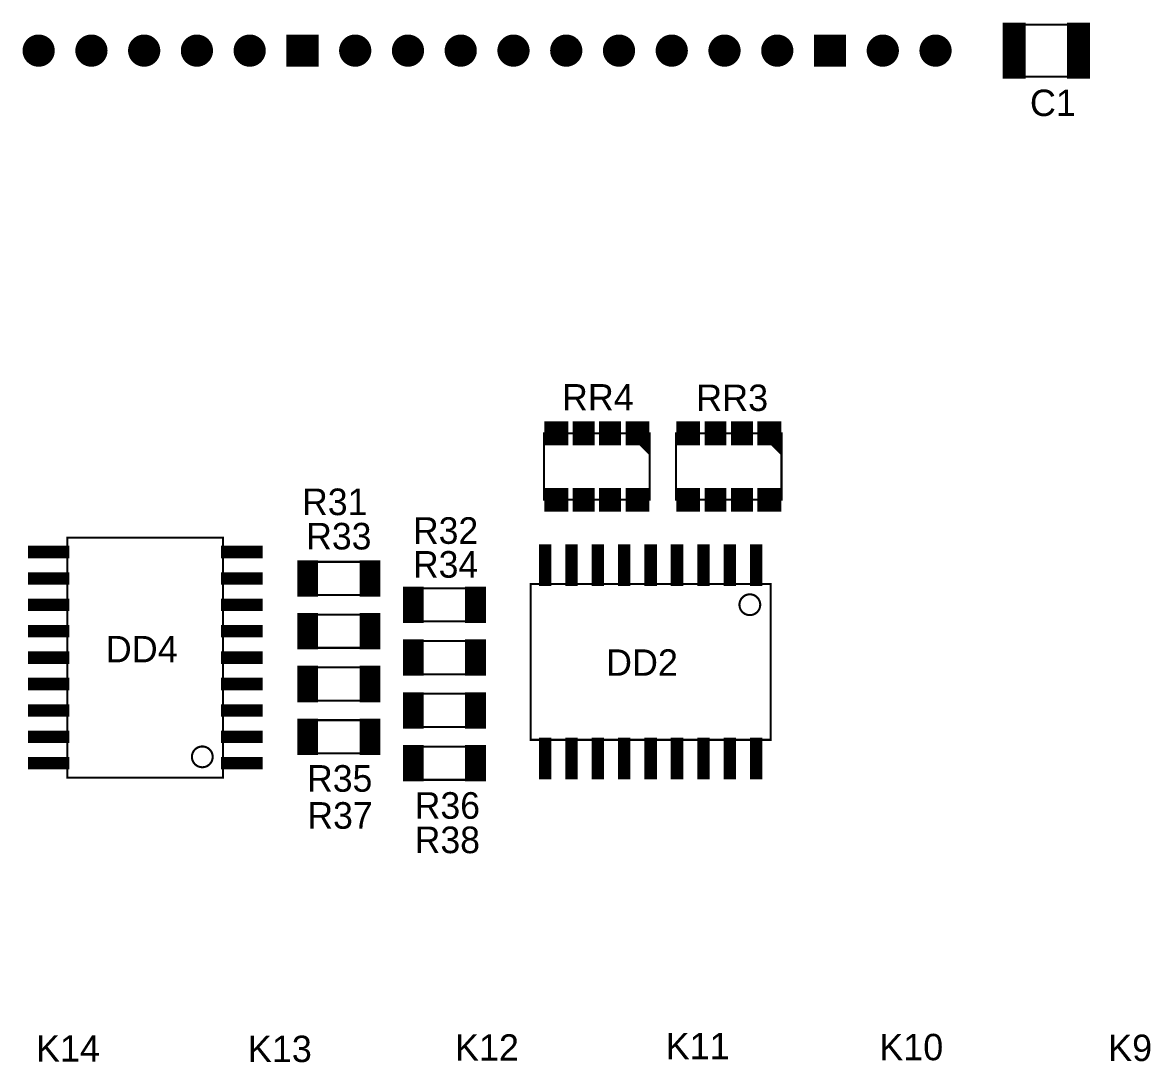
# Model space of a CAD drawing. Extents: x 25 to 880, y 8 to 306.
# Drawn here: x 119.9 to 187.8, y 177.1 to 239.7 of the extents above; entities that cross this region are included whole.
import ezdxf
from ezdxf.enums import TextEntityAlignment as Align

# ---------------------------------------------------------------- set-up
doc = ezdxf.new("R2010")
doc.units = 0
doc.header["$MEASUREMENT"] = 0
doc.layers.add('TOP', color=7, linetype='Continuous')

msp = doc.modelspace()

# ---------------------------------------------------------------- linework, layer by layer
at = {"layer": 'TOP', "const_width": 0.125}
for points in [[(178.978, 239.615), (180.228, 239.615), (180.228, 236.365), (178.978, 236.365)], [(179.541, 236.428), (179.541, 239.553), (183.541, 239.553), (183.541, 236.428)], [(182.853, 239.615), (184.103, 239.615), (184.103, 236.365), (182.853, 236.365)], [(135.867, 238.897), (137.68, 238.897), (137.68, 237.084), (135.867, 237.084)], [(167.617, 238.897), (169.43, 238.897), (169.43, 237.084), (167.617, 237.084)], [(151.391, 215.628), (152.703, 215.628), (152.703, 214.315), (151.391, 214.315)], [(153.103, 215.628), (154.291, 215.628), (154.291, 214.315), (153.103, 214.315)], [(154.691, 215.628), (155.878, 215.628), (155.878, 214.315), (154.691, 214.315)], [(156.278, 215.628), (157.591, 215.628), (157.591, 214.315), (156.278, 214.315)], [(159.328, 215.628), (160.641, 215.628), (160.641, 214.315), (159.328, 214.315)], [(161.041, 215.628), (162.228, 215.628), (162.228, 214.315), (161.041, 214.315)], [(162.628, 215.628), (163.816, 215.628), (163.816, 214.315), (162.628, 214.315)], [(164.216, 215.628), (165.528, 215.628), (165.528, 214.315), (164.216, 214.315)], [(151.316, 214.972), (157.666, 214.972), (157.666, 210.972), (151.316, 210.972)], [(159.253, 214.972), (165.603, 214.972), (165.603, 210.972), (159.253, 210.972)], [(151.391, 211.628), (152.703, 211.628), (152.703, 210.315), (151.391, 210.315)], [(153.103, 211.628), (154.291, 211.628), (154.291, 210.315), (153.103, 210.315)], [(154.691, 211.628), (155.878, 211.628), (155.878, 210.315), (154.691, 210.315)], [(156.278, 211.628), (157.591, 211.628), (157.591, 210.315), (156.278, 210.315)], [(159.328, 211.628), (160.641, 211.628), (160.641, 210.315), (159.328, 210.315)], [(161.041, 211.628), (162.228, 211.628), (162.228, 210.315), (161.041, 210.315)], [(162.628, 211.628), (163.816, 211.628), (163.816, 210.315), (162.628, 210.315)], [(164.216, 211.628), (165.528, 211.628), (165.528, 210.315), (164.216, 210.315)], [(131.997, 208.697), (131.997, 194.259), (122.622, 194.259), (122.622, 208.697)], [(120.31, 208.14), (122.685, 208.14), (122.685, 207.515), (120.31, 207.515)], [(131.935, 208.14), (134.31, 208.14), (134.31, 207.515), (131.935, 207.515)], [(151.066, 208.222), (151.691, 208.222), (151.691, 205.847), (151.066, 205.847)], [(152.653, 208.222), (153.278, 208.222), (153.278, 205.847), (152.653, 205.847)], [(154.241, 208.222), (154.866, 208.222), (154.866, 205.847), (154.241, 205.847)], [(155.828, 208.222), (156.453, 208.222), (156.453, 205.847), (155.828, 205.847)], [(157.416, 208.222), (158.041, 208.222), (158.041, 205.847), (157.416, 205.847)], [(159.003, 208.222), (159.628, 208.222), (159.628, 205.847), (159.003, 205.847)], [(160.591, 208.222), (161.216, 208.222), (161.216, 205.847), (160.591, 205.847)], [(162.178, 208.222), (162.803, 208.222), (162.803, 205.847), (162.178, 205.847)], [(163.766, 208.222), (164.391, 208.222), (164.391, 205.847), (163.766, 205.847)], [(136.528, 207.272), (137.653, 207.272), (137.653, 205.209), (136.528, 205.209)], [(137.028, 205.24), (137.028, 207.24), (140.903, 207.24), (140.903, 205.24)], [(140.278, 207.272), (141.403, 207.272), (141.403, 205.209), (140.278, 205.209)], [(120.31, 206.553), (122.685, 206.553), (122.685, 205.928), (120.31, 205.928)], [(131.935, 206.553), (134.31, 206.553), (134.31, 205.928), (131.935, 205.928)], [(142.878, 205.684), (144.003, 205.684), (144.003, 203.622), (142.878, 203.622)], [(143.378, 203.653), (143.378, 205.653), (147.253, 205.653), (147.253, 203.653)], [(146.628, 205.684), (147.753, 205.684), (147.753, 203.622), (146.628, 203.622)], [(150.51, 205.909), (164.947, 205.909), (164.947, 196.534), (150.51, 196.534)], [(120.31, 204.965), (122.685, 204.965), (122.685, 204.34), (120.31, 204.34)], [(131.935, 204.965), (134.31, 204.965), (134.31, 204.34), (131.935, 204.34)], [(136.528, 204.097), (137.653, 204.097), (137.653, 202.034), (136.528, 202.034)], [(137.028, 202.065), (137.028, 204.065), (140.903, 204.065), (140.903, 202.065)], [(140.278, 204.097), (141.403, 204.097), (141.403, 202.034), (140.278, 202.034)], [(120.31, 203.378), (122.685, 203.378), (122.685, 202.753), (120.31, 202.753)], [(131.935, 203.378), (134.31, 203.378), (134.31, 202.753), (131.935, 202.753)], [(142.878, 202.509), (144.003, 202.509), (144.003, 200.447), (142.878, 200.447)], [(143.378, 200.478), (143.378, 202.478), (147.253, 202.478), (147.253, 200.478)], [(146.628, 202.509), (147.753, 202.509), (147.753, 200.447), (146.628, 200.447)], [(120.31, 201.79), (122.685, 201.79), (122.685, 201.165), (120.31, 201.165)], [(131.935, 201.79), (134.31, 201.79), (134.31, 201.165), (131.935, 201.165)], [(136.528, 200.922), (137.653, 200.922), (137.653, 198.859), (136.528, 198.859)], [(137.028, 198.89), (137.028, 200.89), (140.903, 200.89), (140.903, 198.89)], [(140.278, 200.922), (141.403, 200.922), (141.403, 198.859), (140.278, 198.859)], [(120.31, 200.203), (122.685, 200.203), (122.685, 199.578), (120.31, 199.578)], [(131.935, 200.203), (134.31, 200.203), (134.31, 199.578), (131.935, 199.578)], [(142.878, 199.334), (144.003, 199.334), (144.003, 197.272), (142.878, 197.272)], [(143.378, 197.303), (143.378, 199.303), (147.253, 199.303), (147.253, 197.303)], [(146.628, 199.334), (147.753, 199.334), (147.753, 197.272), (146.628, 197.272)], [(120.31, 198.615), (122.685, 198.615), (122.685, 197.99), (120.31, 197.99)], [(131.935, 198.615), (134.31, 198.615), (134.31, 197.99), (131.935, 197.99)], [(136.528, 197.747), (137.653, 197.747), (137.653, 195.684), (136.528, 195.684)], [(137.028, 195.715), (137.028, 197.715), (140.903, 197.715), (140.903, 195.715)], [(140.278, 197.747), (141.403, 197.747), (141.403, 195.684), (140.278, 195.684)], [(120.31, 197.028), (122.685, 197.028), (122.685, 196.403), (120.31, 196.403)], [(131.935, 197.028), (134.31, 197.028), (134.31, 196.403), (131.935, 196.403)], [(142.878, 196.159), (144.003, 196.159), (144.003, 194.097), (142.878, 194.097)], [(143.378, 194.128), (143.378, 196.128), (147.253, 196.128), (147.253, 194.128)], [(146.628, 196.159), (147.753, 196.159), (147.753, 194.097), (146.628, 194.097)], [(151.066, 196.597), (151.691, 196.597), (151.691, 194.222), (151.066, 194.222)], [(152.653, 196.597), (153.278, 196.597), (153.278, 194.222), (152.653, 194.222)], [(154.241, 196.597), (154.866, 196.597), (154.866, 194.222), (154.241, 194.222)], [(155.828, 196.597), (156.453, 196.597), (156.453, 194.222), (155.828, 194.222)], [(157.416, 196.597), (158.041, 196.597), (158.041, 194.222), (157.416, 194.222)], [(159.003, 196.597), (159.628, 196.597), (159.628, 194.222), (159.003, 194.222)], [(160.591, 196.597), (161.216, 196.597), (161.216, 194.222), (160.591, 194.222)], [(162.178, 196.597), (162.803, 196.597), (162.803, 194.222), (162.178, 194.222)], [(163.766, 196.597), (164.391, 196.597), (164.391, 194.222), (163.766, 194.222)], [(120.31, 195.44), (122.685, 195.44), (122.685, 194.815), (120.31, 194.815)], [(131.935, 195.44), (134.31, 195.44), (134.31, 194.815), (131.935, 194.815)]]:
    msp.add_lwpolyline(points, close=True, dxfattribs=at)
for points in [[(179.053, 239.615), (179.053, 236.365)], [(179.178, 239.615), (179.178, 236.365)], [(179.303, 239.615), (179.303, 236.365)], [(179.428, 239.615), (179.428, 236.365)], [(179.553, 239.615), (179.553, 236.365)], [(179.678, 239.615), (179.678, 236.365)], [(179.803, 239.615), (179.803, 236.365)], [(179.928, 239.615), (179.928, 236.365)], [(180.053, 239.615), (180.053, 236.365)], [(180.178, 239.615), (180.178, 236.365)], [(182.928, 239.615), (182.928, 236.365)], [(183.053, 239.615), (183.053, 236.365)], [(183.178, 239.615), (183.178, 236.365)], [(183.303, 239.615), (183.303, 236.365)], [(183.428, 239.615), (183.428, 236.365)], [(183.553, 239.615), (183.553, 236.365)], [(183.678, 239.615), (183.678, 236.365)], [(183.803, 239.615), (183.803, 236.365)], [(183.928, 239.615), (183.928, 236.365)], [(184.053, 239.615), (184.053, 236.365)], [(120.678, 238.869), (120.678, 237.112)], [(120.803, 238.892), (120.803, 237.089)], [(120.928, 238.895), (120.928, 237.085)], [(121.053, 238.883), (121.053, 237.098)], [(123.928, 238.884), (123.928, 237.097)], [(124.053, 238.895), (124.053, 237.085)], [(124.178, 238.89), (124.178, 237.09)], [(124.303, 238.867), (124.303, 237.114)], [(127.053, 238.875), (127.053, 237.105)], [(127.178, 238.893), (127.178, 237.088)], [(127.303, 238.894), (127.303, 237.087)], [(127.428, 238.878), (127.428, 237.103)], [(130.178, 238.863), (130.178, 237.118)], [(130.303, 238.888), (130.303, 237.093)], [(130.428, 238.895), (130.428, 237.085)], [(130.553, 238.887), (130.553, 237.094)], [(133.428, 238.88), (133.428, 237.1)], [(133.553, 238.895), (133.553, 237.085)], [(133.678, 238.893), (133.678, 237.088)], [(133.803, 238.873), (133.803, 237.108)], [(135.928, 238.897), (135.928, 237.084)], [(136.053, 238.897), (136.053, 237.084)], [(136.178, 238.897), (136.178, 237.084)], [(136.303, 238.897), (136.303, 237.084)], [(136.428, 238.897), (136.428, 237.084)], [(136.553, 238.897), (136.553, 237.084)], [(136.678, 238.897), (136.678, 237.084)], [(136.803, 238.897), (136.803, 237.084)], [(136.928, 238.897), (136.928, 237.084)], [(137.053, 238.897), (137.053, 237.084)], [(137.178, 238.897), (137.178, 237.084)], [(137.303, 238.897), (137.303, 237.084)], [(137.428, 238.897), (137.428, 237.084)], [(137.553, 238.897), (137.553, 237.084)], [(137.678, 238.897), (137.678, 237.084)], [(139.803, 238.884), (139.803, 237.097)], [(139.928, 238.895), (139.928, 237.085)], [(140.053, 238.89), (140.053, 237.09)], [(140.178, 238.867), (140.178, 237.114)], [(142.928, 238.875), (142.928, 237.105)], [(143.053, 238.893), (143.053, 237.088)], [(143.178, 238.894), (143.178, 237.087)], [(143.303, 238.878), (143.303, 237.103)], [(146.053, 238.863), (146.053, 237.118)], [(146.178, 238.888), (146.178, 237.093)], [(146.303, 238.895), (146.303, 237.085)], [(146.428, 238.887), (146.428, 237.094)], [(149.303, 238.88), (149.303, 237.1)], [(149.428, 238.895), (149.428, 237.085)], [(149.553, 238.893), (149.553, 237.088)], [(149.678, 238.873), (149.678, 237.108)], [(152.428, 238.869), (152.428, 237.112)], [(152.553, 238.892), (152.553, 237.089)], [(152.678, 238.895), (152.678, 237.085)], [(152.803, 238.883), (152.803, 237.098)], [(155.678, 238.884), (155.678, 237.097)], [(155.803, 238.895), (155.803, 237.085)], [(155.928, 238.89), (155.928, 237.09)], [(156.053, 238.867), (156.053, 237.114)], [(158.803, 238.875), (158.803, 237.105)], [(158.928, 238.893), (158.928, 237.088)], [(159.053, 238.894), (159.053, 237.087)], [(159.178, 238.878), (159.178, 237.103)], [(161.928, 238.863), (161.928, 237.118)], [(162.053, 238.888), (162.053, 237.093)], [(162.178, 238.895), (162.178, 237.085)], [(162.303, 238.887), (162.303, 237.094)], [(165.178, 238.88), (165.178, 237.1)], [(165.303, 238.895), (165.303, 237.085)], [(165.428, 238.893), (165.428, 237.088)], [(165.553, 238.873), (165.553, 237.108)], [(167.678, 238.897), (167.678, 237.084)], [(167.803, 238.897), (167.803, 237.084)], [(167.928, 238.897), (167.928, 237.084)], [(168.053, 238.897), (168.053, 237.084)], [(168.178, 238.897), (168.178, 237.084)], [(168.303, 238.897), (168.303, 237.084)], [(168.428, 238.897), (168.428, 237.084)], [(168.553, 238.897), (168.553, 237.084)], [(168.678, 238.897), (168.678, 237.084)], [(168.803, 238.897), (168.803, 237.084)], [(168.928, 238.897), (168.928, 237.084)], [(169.053, 238.897), (169.053, 237.084)], [(169.178, 238.897), (169.178, 237.084)], [(169.303, 238.897), (169.303, 237.084)], [(169.428, 238.897), (169.428, 237.084)], [(171.553, 238.884), (171.553, 237.097)], [(171.678, 238.895), (171.678, 237.085)], [(171.803, 238.89), (171.803, 237.09)], [(171.928, 238.867), (171.928, 237.114)], [(174.678, 238.875), (174.678, 237.105)], [(174.803, 238.893), (174.803, 237.088)], [(174.928, 238.894), (174.928, 237.087)], [(175.053, 238.878), (175.053, 237.103)], [(120.053, 238.318), (120.053, 237.663)], [(120.178, 238.54), (120.178, 237.44)], [(120.303, 238.673), (120.303, 237.308)], [(120.428, 238.764), (120.428, 237.217)], [(120.553, 238.828), (120.553, 237.153)], [(121.178, 238.852), (121.178, 237.129)], [(121.303, 238.8), (121.303, 237.18)], [(121.428, 238.725), (121.428, 237.255)], [(121.553, 238.617), (121.553, 237.364)], [(121.678, 238.452), (121.678, 237.529)], [(123.303, 238.468), (123.303, 237.513)], [(123.428, 238.627), (123.428, 237.354)], [(123.553, 238.732), (123.553, 237.249)], [(123.678, 238.805), (123.678, 237.175)], [(123.803, 238.855), (123.803, 237.125)], [(124.428, 238.824), (124.428, 237.157)], [(124.553, 238.758), (124.553, 237.223)], [(124.678, 238.664), (124.678, 237.317)], [(124.803, 238.527), (124.803, 237.454)], [(124.928, 238.29), (124.928, 237.69)], [(126.428, 238.375), (126.428, 237.605)], [(126.553, 238.572), (126.553, 237.409)], [(126.678, 238.694), (126.678, 237.287)], [(126.803, 238.779), (126.803, 237.202)], [(126.928, 238.838), (126.928, 237.143)], [(127.553, 238.843), (127.553, 237.138)], [(127.678, 238.788), (127.678, 237.193)], [(127.803, 238.707), (127.803, 237.274)], [(127.928, 238.589), (127.928, 237.392)], [(128.053, 238.407), (128.053, 237.574)], [(129.553, 238.244), (129.553, 237.737)], [(129.678, 238.505), (129.678, 237.475)], [(129.803, 238.65), (129.803, 237.33)], [(129.928, 238.749), (129.928, 237.232)], [(130.053, 238.817), (130.053, 237.164)], [(130.678, 238.859), (130.678, 237.122)], [(130.803, 238.813), (130.803, 237.168)], [(130.928, 238.743), (130.928, 237.238)], [(131.053, 238.642), (131.053, 237.339)], [(131.178, 238.492), (131.178, 237.489)], [(131.303, 238.207), (131.303, 237.774)], [(132.803, 238.425), (132.803, 237.555)], [(132.928, 238.6), (132.928, 237.38)], [(133.053, 238.714), (133.053, 237.267)], [(133.178, 238.793), (133.178, 237.188)], [(133.303, 238.847), (133.303, 237.134)], [(133.928, 238.834), (133.928, 237.147)], [(134.053, 238.774), (134.053, 237.207)], [(134.178, 238.687), (134.178, 237.294)], [(134.303, 238.559), (134.303, 237.422)], [(134.428, 238.354), (134.428, 237.627)], [(139.178, 238.468), (139.178, 237.513)], [(139.303, 238.627), (139.303, 237.354)], [(139.428, 238.732), (139.428, 237.249)], [(139.553, 238.805), (139.553, 237.175)], [(139.678, 238.855), (139.678, 237.125)], [(140.303, 238.824), (140.303, 237.157)], [(140.428, 238.758), (140.428, 237.223)], [(140.553, 238.664), (140.553, 237.317)], [(140.678, 238.527), (140.678, 237.454)], [(140.803, 238.29), (140.803, 237.69)], [(142.303, 238.375), (142.303, 237.605)], [(142.428, 238.572), (142.428, 237.409)], [(142.553, 238.694), (142.553, 237.287)], [(142.678, 238.779), (142.678, 237.202)], [(142.803, 238.838), (142.803, 237.143)], [(143.428, 238.843), (143.428, 237.138)], [(143.553, 238.788), (143.553, 237.193)], [(143.678, 238.707), (143.678, 237.274)], [(143.803, 238.589), (143.803, 237.392)], [(143.928, 238.407), (143.928, 237.574)], [(145.428, 238.244), (145.428, 237.737)], [(145.553, 238.505), (145.553, 237.475)], [(145.678, 238.65), (145.678, 237.33)], [(145.803, 238.749), (145.803, 237.232)], [(145.928, 238.817), (145.928, 237.164)], [(146.553, 238.859), (146.553, 237.122)], [(146.678, 238.813), (146.678, 237.168)], [(146.803, 238.743), (146.803, 237.238)], [(146.928, 238.642), (146.928, 237.339)], [(147.053, 238.492), (147.053, 237.489)], [(147.178, 238.207), (147.178, 237.774)], [(148.678, 238.425), (148.678, 237.555)], [(148.803, 238.6), (148.803, 237.38)], [(148.928, 238.714), (148.928, 237.267)], [(149.053, 238.793), (149.053, 237.188)], [(149.178, 238.847), (149.178, 237.134)], [(149.803, 238.834), (149.803, 237.147)], [(149.928, 238.774), (149.928, 237.207)], [(150.053, 238.687), (150.053, 237.294)], [(150.178, 238.559), (150.178, 237.422)], [(150.303, 238.354), (150.303, 237.627)], [(151.803, 238.318), (151.803, 237.663)], [(151.928, 238.54), (151.928, 237.44)], [(152.053, 238.673), (152.053, 237.308)], [(152.178, 238.764), (152.178, 237.217)], [(152.303, 238.828), (152.303, 237.153)], [(152.928, 238.852), (152.928, 237.129)], [(153.053, 238.8), (153.053, 237.18)], [(153.178, 238.725), (153.178, 237.255)], [(153.303, 238.617), (153.303, 237.364)], [(153.428, 238.452), (153.428, 237.529)], [(155.053, 238.468), (155.053, 237.513)], [(155.178, 238.627), (155.178, 237.354)], [(155.303, 238.732), (155.303, 237.249)], [(155.428, 238.805), (155.428, 237.175)], [(155.553, 238.855), (155.553, 237.125)], [(156.178, 238.824), (156.178, 237.157)], [(156.303, 238.758), (156.303, 237.223)], [(156.428, 238.664), (156.428, 237.317)], [(156.553, 238.527), (156.553, 237.454)], [(156.678, 238.29), (156.678, 237.69)], [(158.178, 238.375), (158.178, 237.605)], [(158.303, 238.572), (158.303, 237.409)], [(158.428, 238.694), (158.428, 237.287)], [(158.553, 238.779), (158.553, 237.202)], [(158.678, 238.838), (158.678, 237.143)], [(159.303, 238.843), (159.303, 237.138)], [(159.428, 238.788), (159.428, 237.193)], [(159.553, 238.707), (159.553, 237.274)], [(159.678, 238.589), (159.678, 237.392)], [(159.803, 238.407), (159.803, 237.574)], [(161.303, 238.244), (161.303, 237.737)], [(161.428, 238.505), (161.428, 237.475)], [(161.553, 238.65), (161.553, 237.33)], [(161.678, 238.749), (161.678, 237.232)], [(161.803, 238.817), (161.803, 237.164)], [(162.428, 238.859), (162.428, 237.122)], [(162.553, 238.813), (162.553, 237.168)], [(162.678, 238.743), (162.678, 237.238)], [(162.803, 238.642), (162.803, 237.339)], [(162.928, 238.492), (162.928, 237.489)], [(163.053, 238.207), (163.053, 237.774)], [(164.553, 238.425), (164.553, 237.555)], [(164.678, 238.6), (164.678, 237.38)], [(164.803, 238.714), (164.803, 237.267)], [(164.928, 238.793), (164.928, 237.188)], [(165.053, 238.847), (165.053, 237.134)], [(165.678, 238.834), (165.678, 237.147)], [(165.803, 238.774), (165.803, 237.207)], [(165.928, 238.687), (165.928, 237.294)], [(166.053, 238.559), (166.053, 237.422)], [(166.178, 238.354), (166.178, 237.627)], [(170.928, 238.468), (170.928, 237.513)], [(171.053, 238.627), (171.053, 237.354)], [(171.178, 238.732), (171.178, 237.249)], [(171.303, 238.805), (171.303, 237.175)], [(171.428, 238.855), (171.428, 237.125)], [(172.053, 238.824), (172.053, 237.157)], [(172.178, 238.758), (172.178, 237.223)], [(172.303, 238.664), (172.303, 237.317)], [(172.428, 238.527), (172.428, 237.454)], [(172.553, 238.29), (172.553, 237.69)], [(174.053, 238.375), (174.053, 237.605)], [(174.178, 238.572), (174.178, 237.409)], [(174.303, 238.694), (174.303, 237.287)], [(174.428, 238.779), (174.428, 237.202)], [(174.553, 238.838), (174.553, 237.143)], [(175.178, 238.843), (175.178, 237.138)], [(175.303, 238.788), (175.303, 237.193)], [(175.428, 238.707), (175.428, 237.274)], [(175.553, 238.589), (175.553, 237.392)], [(175.678, 238.407), (175.678, 237.574)], [(121.803, 238.038), (121.803, 237.943)], [(123.178, 238.132), (123.178, 237.849)], [(139.053, 238.132), (139.053, 237.849)], [(153.553, 238.038), (153.553, 237.943)], [(154.928, 238.132), (154.928, 237.849)], [(170.803, 238.132), (170.803, 237.849)], [(151.428, 215.628), (151.428, 214.315)], [(151.553, 215.628), (151.553, 214.315)], [(151.678, 215.628), (151.678, 214.315)], [(151.803, 215.628), (151.803, 214.315)], [(151.928, 215.628), (151.928, 214.315)], [(152.053, 215.628), (152.053, 214.315)], [(152.178, 215.628), (152.178, 214.315)], [(152.303, 215.628), (152.303, 214.315)], [(152.428, 215.628), (152.428, 214.315)], [(152.553, 215.628), (152.553, 214.315)], [(152.678, 215.628), (152.678, 214.315)], [(153.178, 215.628), (153.178, 214.315)], [(153.303, 215.628), (153.303, 214.315)], [(153.428, 215.628), (153.428, 214.315)], [(153.553, 215.628), (153.553, 214.315)], [(153.678, 215.628), (153.678, 214.315)], [(153.803, 215.628), (153.803, 214.315)], [(153.928, 215.628), (153.928, 214.315)], [(154.053, 215.628), (154.053, 214.315)], [(154.178, 215.628), (154.178, 214.315)], [(154.803, 215.628), (154.803, 214.315)], [(154.928, 215.628), (154.928, 214.315)], [(155.053, 215.628), (155.053, 214.315)], [(155.178, 215.628), (155.178, 214.315)], [(155.303, 215.628), (155.303, 214.315)], [(155.428, 215.628), (155.428, 214.315)], [(155.553, 215.628), (155.553, 214.315)], [(155.678, 215.628), (155.678, 214.315)], [(155.803, 215.628), (155.803, 214.315)], [(156.303, 215.628), (156.303, 214.315)], [(156.428, 215.628), (156.428, 214.315)], [(156.553, 215.628), (156.553, 214.315)], [(156.678, 215.628), (156.678, 214.315)], [(156.803, 215.628), (156.803, 214.315)], [(156.928, 215.628), (156.928, 214.315)], [(157.053, 215.628), (157.053, 214.315)], [(157.178, 215.628), (157.178, 214.315)], [(157.303, 215.628), (157.303, 214.315)], [(157.428, 215.628), (157.428, 214.315)], [(157.553, 215.628), (157.553, 214.315)], [(159.428, 215.628), (159.428, 214.315)], [(159.553, 215.628), (159.553, 214.315)], [(159.678, 215.628), (159.678, 214.315)], [(159.803, 215.628), (159.803, 214.315)], [(159.928, 215.628), (159.928, 214.315)], [(160.053, 215.628), (160.053, 214.315)], [(160.178, 215.628), (160.178, 214.315)], [(160.303, 215.628), (160.303, 214.315)], [(160.428, 215.628), (160.428, 214.315)], [(160.553, 215.628), (160.553, 214.315)], [(161.053, 215.628), (161.053, 214.315)], [(161.178, 215.628), (161.178, 214.315)], [(161.303, 215.628), (161.303, 214.315)], [(161.428, 215.628), (161.428, 214.315)], [(161.553, 215.628), (161.553, 214.315)], [(161.678, 215.628), (161.678, 214.315)], [(161.803, 215.628), (161.803, 214.315)], [(161.928, 215.628), (161.928, 214.315)], [(162.053, 215.628), (162.053, 214.315)], [(162.178, 215.628), (162.178, 214.315)], [(162.678, 215.628), (162.678, 214.315)], [(162.803, 215.628), (162.803, 214.315)], [(162.928, 215.628), (162.928, 214.315)], [(163.053, 215.628), (163.053, 214.315)], [(163.178, 215.628), (163.178, 214.315)], [(163.303, 215.628), (163.303, 214.315)], [(163.428, 215.628), (163.428, 214.315)], [(163.553, 215.628), (163.553, 214.315)], [(163.678, 215.628), (163.678, 214.315)], [(163.803, 215.628), (163.803, 214.315)], [(164.303, 215.628), (164.303, 214.315)], [(164.428, 215.628), (164.428, 214.315)], [(164.553, 215.628), (164.553, 214.315)], [(164.678, 215.628), (164.678, 214.315)], [(164.803, 215.628), (164.803, 214.315)], [(164.928, 215.628), (164.928, 214.315)], [(165.053, 215.628), (165.053, 214.315)], [(165.178, 215.628), (165.178, 214.315)], [(165.303, 215.628), (165.303, 214.315)], [(165.428, 215.628), (165.428, 214.315)], [(157.666, 213.722), (156.416, 214.972)], [(157.666, 213.847), (156.541, 214.972)], [(157.666, 213.972), (156.666, 214.972)], [(157.666, 214.097), (156.791, 214.972)], [(157.666, 214.222), (156.916, 214.972)], [(157.666, 214.347), (157.041, 214.972)], [(157.666, 214.472), (157.166, 214.972)], [(157.666, 214.597), (157.291, 214.972)], [(157.666, 214.722), (157.416, 214.972)], [(157.666, 214.847), (157.541, 214.972)], [(165.603, 213.722), (164.353, 214.972)], [(165.603, 213.847), (164.478, 214.972)], [(165.603, 213.972), (164.603, 214.972)], [(165.603, 214.097), (164.728, 214.972)], [(165.603, 214.222), (164.853, 214.972)], [(165.603, 214.347), (164.978, 214.972)], [(165.603, 214.472), (165.103, 214.972)], [(165.603, 214.597), (165.228, 214.972)], [(165.603, 214.722), (165.353, 214.972)], [(165.603, 214.847), (165.478, 214.972)], [(151.428, 211.628), (151.428, 210.315)], [(151.553, 211.628), (151.553, 210.315)], [(151.678, 211.628), (151.678, 210.315)], [(151.803, 211.628), (151.803, 210.315)], [(151.928, 211.628), (151.928, 210.315)], [(152.053, 211.628), (152.053, 210.315)], [(152.178, 211.628), (152.178, 210.315)], [(152.303, 211.628), (152.303, 210.315)], [(152.428, 211.628), (152.428, 210.315)], [(152.553, 211.628), (152.553, 210.315)], [(152.678, 211.628), (152.678, 210.315)], [(153.178, 211.628), (153.178, 210.315)], [(153.303, 211.628), (153.303, 210.315)], [(153.428, 211.628), (153.428, 210.315)], [(153.553, 211.628), (153.553, 210.315)], [(153.678, 211.628), (153.678, 210.315)], [(153.803, 211.628), (153.803, 210.315)], [(153.928, 211.628), (153.928, 210.315)], [(154.053, 211.628), (154.053, 210.315)], [(154.178, 211.628), (154.178, 210.315)], [(154.803, 211.628), (154.803, 210.315)], [(154.928, 211.628), (154.928, 210.315)], [(155.053, 211.628), (155.053, 210.315)], [(155.178, 211.628), (155.178, 210.315)], [(155.303, 211.628), (155.303, 210.315)], [(155.428, 211.628), (155.428, 210.315)], [(155.553, 211.628), (155.553, 210.315)], [(155.678, 211.628), (155.678, 210.315)], [(155.803, 211.628), (155.803, 210.315)], [(156.303, 211.628), (156.303, 210.315)], [(156.428, 211.628), (156.428, 210.315)], [(156.553, 211.628), (156.553, 210.315)], [(156.678, 211.628), (156.678, 210.315)], [(156.803, 211.628), (156.803, 210.315)], [(156.928, 211.628), (156.928, 210.315)], [(157.053, 211.628), (157.053, 210.315)], [(157.178, 211.628), (157.178, 210.315)], [(157.303, 211.628), (157.303, 210.315)], [(157.428, 211.628), (157.428, 210.315)], [(157.553, 211.628), (157.553, 210.315)], [(159.428, 211.628), (159.428, 210.315)], [(159.553, 211.628), (159.553, 210.315)], [(159.678, 211.628), (159.678, 210.315)], [(159.803, 211.628), (159.803, 210.315)], [(159.928, 211.628), (159.928, 210.315)], [(160.053, 211.628), (160.053, 210.315)], [(160.178, 211.628), (160.178, 210.315)], [(160.303, 211.628), (160.303, 210.315)], [(160.428, 211.628), (160.428, 210.315)], [(160.553, 211.628), (160.553, 210.315)], [(161.053, 211.628), (161.053, 210.315)], [(161.178, 211.628), (161.178, 210.315)], [(161.303, 211.628), (161.303, 210.315)], [(161.428, 211.628), (161.428, 210.315)], [(161.553, 211.628), (161.553, 210.315)], [(161.678, 211.628), (161.678, 210.315)], [(161.803, 211.628), (161.803, 210.315)], [(161.928, 211.628), (161.928, 210.315)], [(162.053, 211.628), (162.053, 210.315)], [(162.178, 211.628), (162.178, 210.315)], [(162.678, 211.628), (162.678, 210.315)], [(162.803, 211.628), (162.803, 210.315)], [(162.928, 211.628), (162.928, 210.315)], [(163.053, 211.628), (163.053, 210.315)], [(163.178, 211.628), (163.178, 210.315)], [(163.303, 211.628), (163.303, 210.315)], [(163.428, 211.628), (163.428, 210.315)], [(163.553, 211.628), (163.553, 210.315)], [(163.678, 211.628), (163.678, 210.315)], [(163.803, 211.628), (163.803, 210.315)], [(164.303, 211.628), (164.303, 210.315)], [(164.428, 211.628), (164.428, 210.315)], [(164.553, 211.628), (164.553, 210.315)], [(164.678, 211.628), (164.678, 210.315)], [(164.803, 211.628), (164.803, 210.315)], [(164.928, 211.628), (164.928, 210.315)], [(165.053, 211.628), (165.053, 210.315)], [(165.178, 211.628), (165.178, 210.315)], [(165.303, 211.628), (165.303, 210.315)], [(165.428, 211.628), (165.428, 210.315)], [(120.428, 208.14), (120.428, 207.515)], [(120.553, 208.14), (120.553, 207.515)], [(120.678, 208.14), (120.678, 207.515)], [(120.803, 208.14), (120.803, 207.515)], [(120.928, 208.14), (120.928, 207.515)], [(121.053, 208.14), (121.053, 207.515)], [(121.178, 208.14), (121.178, 207.515)], [(121.303, 208.14), (121.303, 207.515)], [(121.428, 208.14), (121.428, 207.515)], [(121.553, 208.14), (121.553, 207.515)], [(121.678, 208.14), (121.678, 207.515)], [(121.803, 208.14), (121.803, 207.515)], [(121.928, 208.14), (121.928, 207.515)], [(122.053, 208.14), (122.053, 207.515)], [(122.178, 208.14), (122.178, 207.515)], [(122.303, 208.14), (122.303, 207.515)], [(122.428, 208.14), (122.428, 207.515)], [(122.553, 208.14), (122.553, 207.515)], [(122.678, 208.14), (122.678, 207.515)], [(132.053, 208.14), (132.053, 207.515)], [(132.178, 208.14), (132.178, 207.515)], [(132.303, 208.14), (132.303, 207.515)], [(132.428, 208.14), (132.428, 207.515)], [(132.553, 208.14), (132.553, 207.515)], [(132.678, 208.14), (132.678, 207.515)], [(132.803, 208.14), (132.803, 207.515)], [(132.928, 208.14), (132.928, 207.515)], [(133.053, 208.14), (133.053, 207.515)], [(133.178, 208.14), (133.178, 207.515)], [(133.303, 208.14), (133.303, 207.515)], [(133.428, 208.14), (133.428, 207.515)], [(133.553, 208.14), (133.553, 207.515)], [(133.678, 208.14), (133.678, 207.515)], [(133.803, 208.14), (133.803, 207.515)], [(133.928, 208.14), (133.928, 207.515)], [(134.053, 208.14), (134.053, 207.515)], [(134.178, 208.14), (134.178, 207.515)], [(134.303, 208.14), (134.303, 207.515)], [(151.178, 208.222), (151.178, 205.847)], [(151.303, 208.222), (151.303, 205.847)], [(151.428, 208.222), (151.428, 205.847)], [(151.553, 208.222), (151.553, 205.847)], [(151.678, 208.222), (151.678, 205.847)], [(152.678, 208.222), (152.678, 205.847)], [(152.803, 208.222), (152.803, 205.847)], [(152.928, 208.222), (152.928, 205.847)], [(153.053, 208.222), (153.053, 205.847)], [(153.178, 208.222), (153.178, 205.847)], [(154.303, 208.222), (154.303, 205.847)], [(154.428, 208.222), (154.428, 205.847)], [(154.553, 208.222), (154.553, 205.847)], [(154.678, 208.222), (154.678, 205.847)], [(154.803, 208.222), (154.803, 205.847)], [(155.928, 208.222), (155.928, 205.847)], [(156.053, 208.222), (156.053, 205.847)], [(156.178, 208.222), (156.178, 205.847)], [(156.303, 208.222), (156.303, 205.847)], [(156.428, 208.222), (156.428, 205.847)], [(157.428, 208.222), (157.428, 205.847)], [(157.553, 208.222), (157.553, 205.847)], [(157.678, 208.222), (157.678, 205.847)], [(157.803, 208.222), (157.803, 205.847)], [(157.928, 208.222), (157.928, 205.847)], [(159.053, 208.222), (159.053, 205.847)], [(159.178, 208.222), (159.178, 205.847)], [(159.303, 208.222), (159.303, 205.847)], [(159.428, 208.222), (159.428, 205.847)], [(159.553, 208.222), (159.553, 205.847)], [(160.678, 208.222), (160.678, 205.847)], [(160.803, 208.222), (160.803, 205.847)], [(160.928, 208.222), (160.928, 205.847)], [(161.053, 208.222), (161.053, 205.847)], [(161.178, 208.222), (161.178, 205.847)], [(162.178, 208.222), (162.178, 205.847)], [(162.303, 208.222), (162.303, 205.847)], [(162.428, 208.222), (162.428, 205.847)], [(162.553, 208.222), (162.553, 205.847)], [(162.678, 208.222), (162.678, 205.847)], [(162.803, 208.222), (162.803, 205.847)], [(163.803, 208.222), (163.803, 205.847)], [(163.928, 208.222), (163.928, 205.847)], [(164.053, 208.222), (164.053, 205.847)], [(164.178, 208.222), (164.178, 205.847)], [(164.303, 208.222), (164.303, 205.847)], [(136.553, 207.272), (136.553, 205.209)], [(136.678, 207.272), (136.678, 205.209)], [(136.803, 207.272), (136.803, 205.209)], [(136.928, 207.272), (136.928, 205.209)], [(137.053, 207.272), (137.053, 205.209)], [(137.178, 207.272), (137.178, 205.209)], [(137.303, 207.272), (137.303, 205.209)], [(137.428, 207.272), (137.428, 205.209)], [(137.553, 207.272), (137.553, 205.209)], [(140.303, 207.272), (140.303, 205.209)], [(140.428, 207.272), (140.428, 205.209)], [(140.553, 207.272), (140.553, 205.209)], [(140.678, 207.272), (140.678, 205.209)], [(140.803, 207.272), (140.803, 205.209)], [(140.928, 207.272), (140.928, 205.209)], [(141.053, 207.272), (141.053, 205.209)], [(141.178, 207.272), (141.178, 205.209)], [(141.303, 207.272), (141.303, 205.209)], [(120.428, 206.553), (120.428, 205.928)], [(120.553, 206.553), (120.553, 205.928)], [(120.678, 206.553), (120.678, 205.928)], [(120.803, 206.553), (120.803, 205.928)], [(120.928, 206.553), (120.928, 205.928)], [(121.053, 206.553), (121.053, 205.928)], [(121.178, 206.553), (121.178, 205.928)], [(121.303, 206.553), (121.303, 205.928)], [(121.428, 206.553), (121.428, 205.928)], [(121.553, 206.553), (121.553, 205.928)], [(121.678, 206.553), (121.678, 205.928)], [(121.803, 206.553), (121.803, 205.928)], [(121.928, 206.553), (121.928, 205.928)], [(122.053, 206.553), (122.053, 205.928)], [(122.178, 206.553), (122.178, 205.928)], [(122.303, 206.553), (122.303, 205.928)], [(122.428, 206.553), (122.428, 205.928)], [(122.553, 206.553), (122.553, 205.928)], [(122.678, 206.553), (122.678, 205.928)], [(132.053, 206.553), (132.053, 205.928)], [(132.178, 206.553), (132.178, 205.928)], [(132.303, 206.553), (132.303, 205.928)], [(132.428, 206.553), (132.428, 205.928)], [(132.553, 206.553), (132.553, 205.928)], [(132.678, 206.553), (132.678, 205.928)], [(132.803, 206.553), (132.803, 205.928)], [(132.928, 206.553), (132.928, 205.928)], [(133.053, 206.553), (133.053, 205.928)], [(133.178, 206.553), (133.178, 205.928)], [(133.303, 206.553), (133.303, 205.928)], [(133.428, 206.553), (133.428, 205.928)], [(133.553, 206.553), (133.553, 205.928)], [(133.678, 206.553), (133.678, 205.928)], [(133.803, 206.553), (133.803, 205.928)], [(133.928, 206.553), (133.928, 205.928)], [(134.053, 206.553), (134.053, 205.928)], [(134.178, 206.553), (134.178, 205.928)], [(134.303, 206.553), (134.303, 205.928)], [(142.928, 205.684), (142.928, 203.622)], [(143.053, 205.684), (143.053, 203.622)], [(143.178, 205.684), (143.178, 203.622)], [(143.303, 205.684), (143.303, 203.622)], [(143.428, 205.684), (143.428, 203.622)], [(143.553, 205.684), (143.553, 203.622)], [(143.678, 205.684), (143.678, 203.622)], [(143.803, 205.684), (143.803, 203.622)], [(143.928, 205.684), (143.928, 203.622)], [(146.678, 205.684), (146.678, 203.622)], [(146.803, 205.684), (146.803, 203.622)], [(146.928, 205.684), (146.928, 203.622)], [(147.053, 205.684), (147.053, 203.622)], [(147.178, 205.684), (147.178, 203.622)], [(147.303, 205.684), (147.303, 203.622)], [(147.428, 205.684), (147.428, 203.622)], [(147.553, 205.684), (147.553, 203.622)], [(147.678, 205.684), (147.678, 203.622)], [(120.428, 204.965), (120.428, 204.34)], [(120.553, 204.965), (120.553, 204.34)], [(120.678, 204.965), (120.678, 204.34)], [(120.803, 204.965), (120.803, 204.34)], [(120.928, 204.965), (120.928, 204.34)], [(121.053, 204.965), (121.053, 204.34)], [(121.178, 204.965), (121.178, 204.34)], [(121.303, 204.965), (121.303, 204.34)], [(121.428, 204.965), (121.428, 204.34)], [(121.553, 204.965), (121.553, 204.34)], [(121.678, 204.965), (121.678, 204.34)], [(121.803, 204.965), (121.803, 204.34)], [(121.928, 204.965), (121.928, 204.34)], [(122.053, 204.965), (122.053, 204.34)], [(122.178, 204.965), (122.178, 204.34)], [(122.303, 204.965), (122.303, 204.34)], [(122.428, 204.965), (122.428, 204.34)], [(122.553, 204.965), (122.553, 204.34)], [(122.678, 204.965), (122.678, 204.34)], [(132.053, 204.965), (132.053, 204.34)], [(132.178, 204.965), (132.178, 204.34)], [(132.303, 204.965), (132.303, 204.34)], [(132.428, 204.965), (132.428, 204.34)], [(132.553, 204.965), (132.553, 204.34)], [(132.678, 204.965), (132.678, 204.34)], [(132.803, 204.965), (132.803, 204.34)], [(132.928, 204.965), (132.928, 204.34)], [(133.053, 204.965), (133.053, 204.34)], [(133.178, 204.965), (133.178, 204.34)], [(133.303, 204.965), (133.303, 204.34)], [(133.428, 204.965), (133.428, 204.34)], [(133.553, 204.965), (133.553, 204.34)], [(133.678, 204.965), (133.678, 204.34)], [(133.803, 204.965), (133.803, 204.34)], [(133.928, 204.965), (133.928, 204.34)], [(134.053, 204.965), (134.053, 204.34)], [(134.178, 204.965), (134.178, 204.34)], [(134.303, 204.965), (134.303, 204.34)], [(136.553, 204.097), (136.553, 202.034)], [(136.678, 204.097), (136.678, 202.034)], [(136.803, 204.097), (136.803, 202.034)], [(136.928, 204.097), (136.928, 202.034)], [(137.053, 204.097), (137.053, 202.034)], [(137.178, 204.097), (137.178, 202.034)], [(137.303, 204.097), (137.303, 202.034)], [(137.428, 204.097), (137.428, 202.034)], [(137.553, 204.097), (137.553, 202.034)], [(140.303, 204.097), (140.303, 202.034)], [(140.428, 204.097), (140.428, 202.034)], [(140.553, 204.097), (140.553, 202.034)], [(140.678, 204.097), (140.678, 202.034)], [(140.803, 204.097), (140.803, 202.034)], [(140.928, 204.097), (140.928, 202.034)], [(141.053, 204.097), (141.053, 202.034)], [(141.178, 204.097), (141.178, 202.034)], [(141.303, 204.097), (141.303, 202.034)], [(120.428, 203.378), (120.428, 202.753)], [(120.553, 203.378), (120.553, 202.753)], [(120.678, 203.378), (120.678, 202.753)], [(120.803, 203.378), (120.803, 202.753)], [(120.928, 203.378), (120.928, 202.753)], [(121.053, 203.378), (121.053, 202.753)], [(121.178, 203.378), (121.178, 202.753)], [(121.303, 203.378), (121.303, 202.753)], [(121.428, 203.378), (121.428, 202.753)], [(121.553, 203.378), (121.553, 202.753)], [(121.678, 203.378), (121.678, 202.753)], [(121.803, 203.378), (121.803, 202.753)], [(121.928, 203.378), (121.928, 202.753)], [(122.053, 203.378), (122.053, 202.753)], [(122.178, 203.378), (122.178, 202.753)], [(122.303, 203.378), (122.303, 202.753)], [(122.428, 203.378), (122.428, 202.753)], [(122.553, 203.378), (122.553, 202.753)], [(122.678, 203.378), (122.678, 202.753)], [(132.053, 203.378), (132.053, 202.753)], [(132.178, 203.378), (132.178, 202.753)], [(132.303, 203.378), (132.303, 202.753)], [(132.428, 203.378), (132.428, 202.753)], [(132.553, 203.378), (132.553, 202.753)], [(132.678, 203.378), (132.678, 202.753)], [(132.803, 203.378), (132.803, 202.753)], [(132.928, 203.378), (132.928, 202.753)], [(133.053, 203.378), (133.053, 202.753)], [(133.178, 203.378), (133.178, 202.753)], [(133.303, 203.378), (133.303, 202.753)], [(133.428, 203.378), (133.428, 202.753)], [(133.553, 203.378), (133.553, 202.753)], [(133.678, 203.378), (133.678, 202.753)], [(133.803, 203.378), (133.803, 202.753)], [(133.928, 203.378), (133.928, 202.753)], [(134.053, 203.378), (134.053, 202.753)], [(134.178, 203.378), (134.178, 202.753)], [(134.303, 203.378), (134.303, 202.753)], [(142.928, 202.509), (142.928, 200.447)], [(143.053, 202.509), (143.053, 200.447)], [(143.178, 202.509), (143.178, 200.447)], [(143.303, 202.509), (143.303, 200.447)], [(143.428, 202.509), (143.428, 200.447)], [(143.553, 202.509), (143.553, 200.447)], [(143.678, 202.509), (143.678, 200.447)], [(143.803, 202.509), (143.803, 200.447)], [(143.928, 202.509), (143.928, 200.447)], [(146.678, 202.509), (146.678, 200.447)], [(146.803, 202.509), (146.803, 200.447)], [(146.928, 202.509), (146.928, 200.447)], [(147.053, 202.509), (147.053, 200.447)], [(147.178, 202.509), (147.178, 200.447)], [(147.303, 202.509), (147.303, 200.447)], [(147.428, 202.509), (147.428, 200.447)], [(147.553, 202.509), (147.553, 200.447)], [(147.678, 202.509), (147.678, 200.447)], [(120.428, 201.79), (120.428, 201.165)], [(120.553, 201.79), (120.553, 201.165)], [(120.678, 201.79), (120.678, 201.165)], [(120.803, 201.79), (120.803, 201.165)], [(120.928, 201.79), (120.928, 201.165)], [(121.053, 201.79), (121.053, 201.165)], [(121.178, 201.79), (121.178, 201.165)], [(121.303, 201.79), (121.303, 201.165)], [(121.428, 201.79), (121.428, 201.165)], [(121.553, 201.79), (121.553, 201.165)], [(121.678, 201.79), (121.678, 201.165)], [(121.803, 201.79), (121.803, 201.165)], [(121.928, 201.79), (121.928, 201.165)], [(122.053, 201.79), (122.053, 201.165)], [(122.178, 201.79), (122.178, 201.165)], [(122.303, 201.79), (122.303, 201.165)], [(122.428, 201.79), (122.428, 201.165)], [(122.553, 201.79), (122.553, 201.165)], [(122.678, 201.79), (122.678, 201.165)], [(132.053, 201.79), (132.053, 201.165)], [(132.178, 201.79), (132.178, 201.165)], [(132.303, 201.79), (132.303, 201.165)], [(132.428, 201.79), (132.428, 201.165)], [(132.553, 201.79), (132.553, 201.165)], [(132.678, 201.79), (132.678, 201.165)], [(132.803, 201.79), (132.803, 201.165)], [(132.928, 201.79), (132.928, 201.165)], [(133.053, 201.79), (133.053, 201.165)], [(133.178, 201.79), (133.178, 201.165)], [(133.303, 201.79), (133.303, 201.165)], [(133.428, 201.79), (133.428, 201.165)], [(133.553, 201.79), (133.553, 201.165)], [(133.678, 201.79), (133.678, 201.165)], [(133.803, 201.79), (133.803, 201.165)], [(133.928, 201.79), (133.928, 201.165)], [(134.053, 201.79), (134.053, 201.165)], [(134.178, 201.79), (134.178, 201.165)], [(134.303, 201.79), (134.303, 201.165)], [(136.553, 200.922), (136.553, 198.859)], [(136.678, 200.922), (136.678, 198.859)], [(136.803, 200.922), (136.803, 198.859)], [(136.928, 200.922), (136.928, 198.859)], [(137.053, 200.922), (137.053, 198.859)], [(137.178, 200.922), (137.178, 198.859)], [(137.303, 200.922), (137.303, 198.859)], [(137.428, 200.922), (137.428, 198.859)], [(137.553, 200.922), (137.553, 198.859)], [(140.303, 200.922), (140.303, 198.859)], [(140.428, 200.922), (140.428, 198.859)], [(140.553, 200.922), (140.553, 198.859)], [(140.678, 200.922), (140.678, 198.859)], [(140.803, 200.922), (140.803, 198.859)], [(140.928, 200.922), (140.928, 198.859)], [(141.053, 200.922), (141.053, 198.859)], [(141.178, 200.922), (141.178, 198.859)], [(141.303, 200.922), (141.303, 198.859)], [(120.428, 200.203), (120.428, 199.578)], [(120.553, 200.203), (120.553, 199.578)], [(120.678, 200.203), (120.678, 199.578)], [(120.803, 200.203), (120.803, 199.578)], [(120.928, 200.203), (120.928, 199.578)], [(121.053, 200.203), (121.053, 199.578)], [(121.178, 200.203), (121.178, 199.578)], [(121.303, 200.203), (121.303, 199.578)], [(121.428, 200.203), (121.428, 199.578)], [(121.553, 200.203), (121.553, 199.578)], [(121.678, 200.203), (121.678, 199.578)], [(121.803, 200.203), (121.803, 199.578)], [(121.928, 200.203), (121.928, 199.578)], [(122.053, 200.203), (122.053, 199.578)], [(122.178, 200.203), (122.178, 199.578)], [(122.303, 200.203), (122.303, 199.578)], [(122.428, 200.203), (122.428, 199.578)], [(122.553, 200.203), (122.553, 199.578)], [(122.678, 200.203), (122.678, 199.578)], [(132.053, 200.203), (132.053, 199.578)], [(132.178, 200.203), (132.178, 199.578)], [(132.303, 200.203), (132.303, 199.578)], [(132.428, 200.203), (132.428, 199.578)], [(132.553, 200.203), (132.553, 199.578)], [(132.678, 200.203), (132.678, 199.578)], [(132.803, 200.203), (132.803, 199.578)], [(132.928, 200.203), (132.928, 199.578)], [(133.053, 200.203), (133.053, 199.578)], [(133.178, 200.203), (133.178, 199.578)], [(133.303, 200.203), (133.303, 199.578)], [(133.428, 200.203), (133.428, 199.578)], [(133.553, 200.203), (133.553, 199.578)], [(133.678, 200.203), (133.678, 199.578)], [(133.803, 200.203), (133.803, 199.578)], [(133.928, 200.203), (133.928, 199.578)], [(134.053, 200.203), (134.053, 199.578)], [(134.178, 200.203), (134.178, 199.578)], [(134.303, 200.203), (134.303, 199.578)], [(142.928, 199.334), (142.928, 197.272)], [(143.053, 199.334), (143.053, 197.272)], [(143.178, 199.334), (143.178, 197.272)], [(143.303, 199.334), (143.303, 197.272)], [(143.428, 199.334), (143.428, 197.272)], [(143.553, 199.334), (143.553, 197.272)], [(143.678, 199.334), (143.678, 197.272)], [(143.803, 199.334), (143.803, 197.272)], [(143.928, 199.334), (143.928, 197.272)], [(146.678, 199.334), (146.678, 197.272)], [(146.803, 199.334), (146.803, 197.272)], [(146.928, 199.334), (146.928, 197.272)], [(147.053, 199.334), (147.053, 197.272)], [(147.178, 199.334), (147.178, 197.272)], [(147.303, 199.334), (147.303, 197.272)], [(147.428, 199.334), (147.428, 197.272)], [(147.553, 199.334), (147.553, 197.272)], [(147.678, 199.334), (147.678, 197.272)], [(120.428, 198.615), (120.428, 197.99)], [(120.553, 198.615), (120.553, 197.99)], [(120.678, 198.615), (120.678, 197.99)], [(120.803, 198.615), (120.803, 197.99)], [(120.928, 198.615), (120.928, 197.99)], [(121.053, 198.615), (121.053, 197.99)], [(121.178, 198.615), (121.178, 197.99)], [(121.303, 198.615), (121.303, 197.99)], [(121.428, 198.615), (121.428, 197.99)], [(121.553, 198.615), (121.553, 197.99)], [(121.678, 198.615), (121.678, 197.99)], [(121.803, 198.615), (121.803, 197.99)], [(121.928, 198.615), (121.928, 197.99)], [(122.053, 198.615), (122.053, 197.99)], [(122.178, 198.615), (122.178, 197.99)], [(122.303, 198.615), (122.303, 197.99)], [(122.428, 198.615), (122.428, 197.99)], [(122.553, 198.615), (122.553, 197.99)], [(122.678, 198.615), (122.678, 197.99)], [(132.053, 198.615), (132.053, 197.99)], [(132.178, 198.615), (132.178, 197.99)], [(132.303, 198.615), (132.303, 197.99)], [(132.428, 198.615), (132.428, 197.99)], [(132.553, 198.615), (132.553, 197.99)], [(132.678, 198.615), (132.678, 197.99)], [(132.803, 198.615), (132.803, 197.99)], [(132.928, 198.615), (132.928, 197.99)], [(133.053, 198.615), (133.053, 197.99)], [(133.178, 198.615), (133.178, 197.99)], [(133.303, 198.615), (133.303, 197.99)], [(133.428, 198.615), (133.428, 197.99)], [(133.553, 198.615), (133.553, 197.99)], [(133.678, 198.615), (133.678, 197.99)], [(133.803, 198.615), (133.803, 197.99)], [(133.928, 198.615), (133.928, 197.99)], [(134.053, 198.615), (134.053, 197.99)], [(134.178, 198.615), (134.178, 197.99)], [(134.303, 198.615), (134.303, 197.99)], [(136.553, 197.747), (136.553, 195.684)], [(136.678, 197.747), (136.678, 195.684)], [(136.803, 197.747), (136.803, 195.684)], [(136.928, 197.747), (136.928, 195.684)], [(137.053, 197.747), (137.053, 195.684)], [(137.178, 197.747), (137.178, 195.684)], [(137.303, 197.747), (137.303, 195.684)], [(137.428, 197.747), (137.428, 195.684)], [(137.553, 197.747), (137.553, 195.684)], [(140.303, 197.747), (140.303, 195.684)], [(140.428, 197.747), (140.428, 195.684)], [(140.553, 197.747), (140.553, 195.684)], [(140.678, 197.747), (140.678, 195.684)], [(140.803, 197.747), (140.803, 195.684)], [(140.928, 197.747), (140.928, 195.684)], [(141.053, 197.747), (141.053, 195.684)], [(141.178, 197.747), (141.178, 195.684)], [(141.303, 197.747), (141.303, 195.684)], [(120.428, 197.028), (120.428, 196.403)], [(120.553, 197.028), (120.553, 196.403)], [(120.678, 197.028), (120.678, 196.403)], [(120.803, 197.028), (120.803, 196.403)], [(120.928, 197.028), (120.928, 196.403)], [(121.053, 197.028), (121.053, 196.403)], [(121.178, 197.028), (121.178, 196.403)], [(121.303, 197.028), (121.303, 196.403)], [(121.428, 197.028), (121.428, 196.403)], [(121.553, 197.028), (121.553, 196.403)], [(121.678, 197.028), (121.678, 196.403)], [(121.803, 197.028), (121.803, 196.403)], [(121.928, 197.028), (121.928, 196.403)], [(122.053, 197.028), (122.053, 196.403)], [(122.178, 197.028), (122.178, 196.403)], [(122.303, 197.028), (122.303, 196.403)], [(122.428, 197.028), (122.428, 196.403)], [(122.553, 197.028), (122.553, 196.403)], [(122.678, 197.028), (122.678, 196.403)], [(132.053, 197.028), (132.053, 196.403)], [(132.178, 197.028), (132.178, 196.403)], [(132.303, 197.028), (132.303, 196.403)], [(132.428, 197.028), (132.428, 196.403)], [(132.553, 197.028), (132.553, 196.403)], [(132.678, 197.028), (132.678, 196.403)], [(132.803, 197.028), (132.803, 196.403)], [(132.928, 197.028), (132.928, 196.403)], [(133.053, 197.028), (133.053, 196.403)], [(133.178, 197.028), (133.178, 196.403)], [(133.303, 197.028), (133.303, 196.403)], [(133.428, 197.028), (133.428, 196.403)], [(133.553, 197.028), (133.553, 196.403)], [(133.678, 197.028), (133.678, 196.403)], [(133.803, 197.028), (133.803, 196.403)], [(133.928, 197.028), (133.928, 196.403)], [(134.053, 197.028), (134.053, 196.403)], [(134.178, 197.028), (134.178, 196.403)], [(134.303, 197.028), (134.303, 196.403)], [(142.928, 196.159), (142.928, 194.097)], [(143.053, 196.159), (143.053, 194.097)], [(143.178, 196.159), (143.178, 194.097)], [(143.303, 196.159), (143.303, 194.097)], [(143.428, 196.159), (143.428, 194.097)], [(143.553, 196.159), (143.553, 194.097)], [(143.678, 196.159), (143.678, 194.097)], [(143.803, 196.159), (143.803, 194.097)], [(143.928, 196.159), (143.928, 194.097)], [(146.678, 196.159), (146.678, 194.097)], [(146.803, 196.159), (146.803, 194.097)], [(146.928, 196.159), (146.928, 194.097)], [(147.053, 196.159), (147.053, 194.097)], [(147.178, 196.159), (147.178, 194.097)], [(147.303, 196.159), (147.303, 194.097)], [(147.428, 196.159), (147.428, 194.097)], [(147.553, 196.159), (147.553, 194.097)], [(147.678, 196.159), (147.678, 194.097)], [(151.178, 196.597), (151.178, 194.222)], [(151.303, 196.597), (151.303, 194.222)], [(151.428, 196.597), (151.428, 194.222)], [(151.553, 196.597), (151.553, 194.222)], [(151.678, 196.597), (151.678, 194.222)], [(152.678, 196.597), (152.678, 194.222)], [(152.803, 196.597), (152.803, 194.222)], [(152.928, 196.597), (152.928, 194.222)], [(153.053, 196.597), (153.053, 194.222)], [(153.178, 196.597), (153.178, 194.222)], [(154.303, 196.597), (154.303, 194.222)], [(154.428, 196.597), (154.428, 194.222)], [(154.553, 196.597), (154.553, 194.222)], [(154.678, 196.597), (154.678, 194.222)], [(154.803, 196.597), (154.803, 194.222)], [(155.928, 196.597), (155.928, 194.222)], [(156.053, 196.597), (156.053, 194.222)], [(156.178, 196.597), (156.178, 194.222)], [(156.303, 196.597), (156.303, 194.222)], [(156.428, 196.597), (156.428, 194.222)], [(157.428, 196.597), (157.428, 194.222)], [(157.553, 196.597), (157.553, 194.222)], [(157.678, 196.597), (157.678, 194.222)], [(157.803, 196.597), (157.803, 194.222)], [(157.928, 196.597), (157.928, 194.222)], [(159.053, 196.597), (159.053, 194.222)], [(159.178, 196.597), (159.178, 194.222)], [(159.303, 196.597), (159.303, 194.222)], [(159.428, 196.597), (159.428, 194.222)], [(159.553, 196.597), (159.553, 194.222)], [(160.678, 196.597), (160.678, 194.222)], [(160.803, 196.597), (160.803, 194.222)], [(160.928, 196.597), (160.928, 194.222)], [(161.053, 196.597), (161.053, 194.222)], [(161.178, 196.597), (161.178, 194.222)], [(162.178, 196.597), (162.178, 194.222)], [(162.303, 196.597), (162.303, 194.222)], [(162.428, 196.597), (162.428, 194.222)], [(162.553, 196.597), (162.553, 194.222)], [(162.678, 196.597), (162.678, 194.222)], [(162.803, 196.597), (162.803, 194.222)], [(163.803, 196.597), (163.803, 194.222)], [(163.928, 196.597), (163.928, 194.222)], [(164.053, 196.597), (164.053, 194.222)], [(164.178, 196.597), (164.178, 194.222)], [(164.303, 196.597), (164.303, 194.222)], [(120.428, 195.44), (120.428, 194.815)], [(120.553, 195.44), (120.553, 194.815)], [(120.678, 195.44), (120.678, 194.815)], [(120.803, 195.44), (120.803, 194.815)], [(120.928, 195.44), (120.928, 194.815)], [(121.053, 195.44), (121.053, 194.815)], [(121.178, 195.44), (121.178, 194.815)], [(121.303, 195.44), (121.303, 194.815)], [(121.428, 195.44), (121.428, 194.815)], [(121.553, 195.44), (121.553, 194.815)], [(121.678, 195.44), (121.678, 194.815)], [(121.803, 195.44), (121.803, 194.815)], [(121.928, 195.44), (121.928, 194.815)], [(122.053, 195.44), (122.053, 194.815)], [(122.178, 195.44), (122.178, 194.815)], [(122.303, 195.44), (122.303, 194.815)], [(122.428, 195.44), (122.428, 194.815)], [(122.553, 195.44), (122.553, 194.815)], [(122.678, 195.44), (122.678, 194.815)], [(132.053, 195.44), (132.053, 194.815)], [(132.178, 195.44), (132.178, 194.815)], [(132.303, 195.44), (132.303, 194.815)], [(132.428, 195.44), (132.428, 194.815)], [(132.553, 195.44), (132.553, 194.815)], [(132.678, 195.44), (132.678, 194.815)], [(132.803, 195.44), (132.803, 194.815)], [(132.928, 195.44), (132.928, 194.815)], [(133.053, 195.44), (133.053, 194.815)], [(133.178, 195.44), (133.178, 194.815)], [(133.303, 195.44), (133.303, 194.815)], [(133.428, 195.44), (133.428, 194.815)], [(133.553, 195.44), (133.553, 194.815)], [(133.678, 195.44), (133.678, 194.815)], [(133.803, 195.44), (133.803, 194.815)], [(133.928, 195.44), (133.928, 194.815)], [(134.053, 195.44), (134.053, 194.815)], [(134.178, 195.44), (134.178, 194.815)], [(134.303, 195.44), (134.303, 194.815)]]:
    msp.add_lwpolyline(points, dxfattribs=at)
for points in [[(119.992, 237.99, 1), (121.805, 237.99, 1)], [(123.167, 237.99, 1), (124.98, 237.99, 1)], [(126.342, 237.99, 1), (128.155, 237.99, 1)], [(129.517, 237.99, 1), (131.33, 237.99, 1)], [(132.692, 237.99, 1), (134.505, 237.99, 1)], [(139.042, 237.99, 1), (140.855, 237.99, 1)], [(142.217, 237.99, 1), (144.03, 237.99, 1)], [(145.392, 237.99, 1), (147.205, 237.99, 1)], [(148.567, 237.99, 1), (150.38, 237.99, 1)], [(151.742, 237.99, 1), (153.555, 237.99, 1)], [(154.917, 237.99, 1), (156.73, 237.99, 1)], [(158.092, 237.99, 1), (159.905, 237.99, 1)], [(161.267, 237.99, 1), (163.08, 237.99, 1)], [(164.442, 237.99, 1), (166.255, 237.99, 1)], [(170.792, 237.99, 1), (172.605, 237.99, 1)], [(173.967, 237.99, 1), (175.78, 237.99, 1)], [(163.697, 204.034, 1), (163.697, 205.284, 1)], [(130.747, 194.884, 1), (130.747, 196.134, 1)]]:
    msp.add_lwpolyline(points, format="xyb", close=True, dxfattribs=at)

# ---------------------------------------------------------------- texts
at = {"layer": 'TOP', "width": 1.019685}
for s, p in [('C1', (181.937, 234.056)), ('RR4', (154.552, 216.343)), ('RR3', (162.634, 216.314)), ('DD4', (127.102, 201.195)), ('DD2', (157.205, 200.388)), ('K14', (122.661, 177.173)), ('K13', (135.411, 177.15)), ('K12', (147.876, 177.232)), ('K11', (160.555, 177.317)), ('K10', (173.411, 177.258)), ('K9', (186.584, 177.212))]:
    msp.add_text(s, height=1.5875, dxfattribs=at).set_placement(p, align=Align.CENTER)
at = {"layer": 'TOP'}
for s, p in [('R31', (138.717, 210.048)), ('R32', (145.388, 208.322)), ('R33', (138.963, 207.983)), ('R34', (145.388, 206.286)), ('R35', (139.016, 193.41)), ('R37', (139.034, 191.183)), ('R36', (145.494, 191.784)), ('R38', (145.494, 189.715))]:
    msp.add_text(s, height=1.6, dxfattribs=at).set_placement(p, align=Align.CENTER)

doc.saveas('drawing.dxf')
